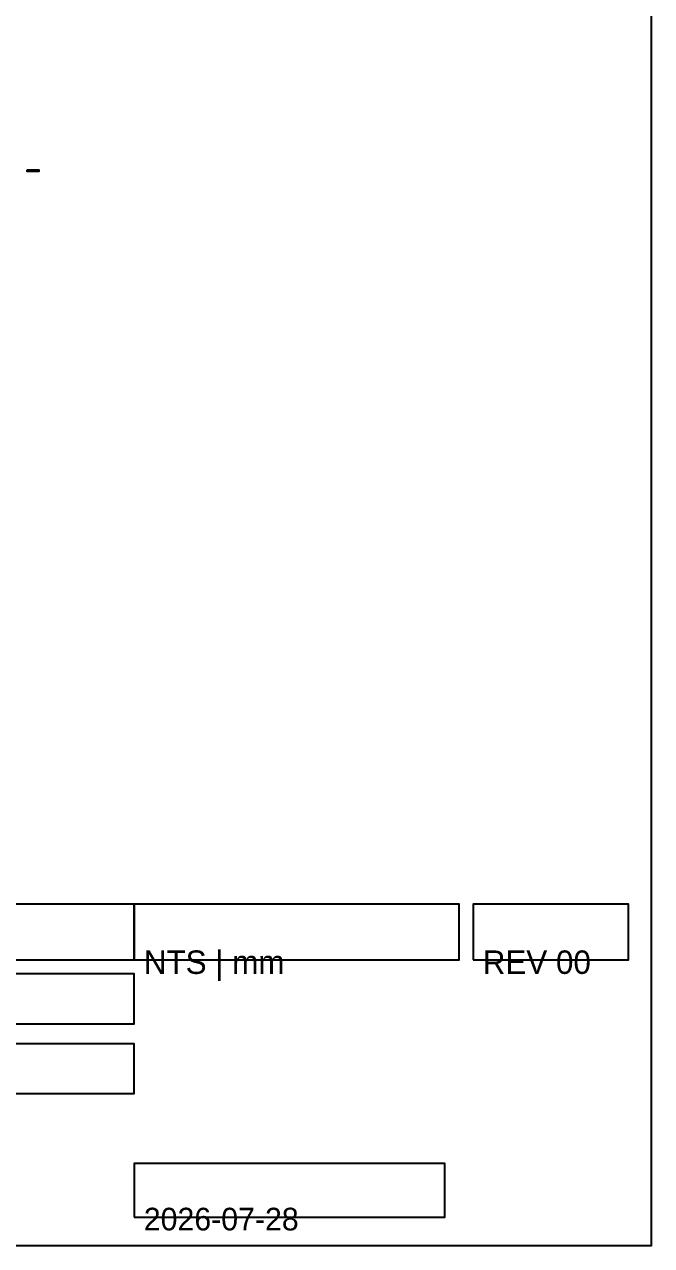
# Model space of a CAD drawing. Header units: millimetres. Extents: x 1 to 292, y 4 to 209.
# Drawn here: x 226 to 292, y 5 to 133.6 of the extents above; entities that cross this region are included whole.
import ezdxf

# ---------------------------------------------------------------- set-up
doc = ezdxf.new("R2010")
doc.units = ezdxf.units.MM
for name, color, linetype in [('BORDER', 7, 'CONTINUOUS'), ('RASTER_TRACE', 7, 'CONTINUOUS'), ('TITLE_BLOCK', 7, 'CONTINUOUS')]:
    doc.layers.add(name, color=color, linetype=linetype)

msp = doc.modelspace()

# ---------------------------------------------------------------- linework, layer by layer
at = {"layer": 'BORDER'}
msp.add_lwpolyline([(5, 5), (292, 5), (292, 205), (5, 205), (5, 5)], dxfattribs=at)
at = {"layer": 'RASTER_TRACE'}
msp.add_lwpolyline([(226.316, 118.227), (226.316, 118.12), (227.595, 118.12), (227.595, 118.227)], close=True, dxfattribs=at)
at = {"layer": 'TITLE_BLOCK'}
for points in [[(178.2, 35.07), (237.6, 35.07), (237.6, 40.95), (178.2, 40.95), (178.2, 35.07)], [(237.6, 35.07), (271.755, 35.07), (271.755, 40.95), (237.6, 40.95), (237.6, 35.07)], [(273.24, 35.07), (289.575, 35.07), (289.575, 40.95), (273.24, 40.95), (273.24, 35.07)], [(178.2, 28.35), (237.6, 28.35), (237.6, 33.6), (178.2, 33.6), (178.2, 28.35)], [(178.2, 21), (237.6, 21), (237.6, 26.25), (178.2, 26.25), (178.2, 21)], [(237.6, 7.98), (270.27, 7.98), (270.27, 13.65), (237.6, 13.65), (237.6, 7.98)]]:
    msp.add_lwpolyline(points, dxfattribs=at)

# ---------------------------------------------------------------- texts
at = {"layer": 'TITLE_BLOCK', "attachment_point": 1}
for s, insert, char_height, width in [('NTS | mm', (238.6, 36.07), 2.4696, 32.155), ('REV 00', (274.24, 36.07), 2.4696, 14.335), ('2026-07-28', (238.6, 8.98), 2.3814, 30.67)]:
    msp.add_mtext(s, dxfattribs=dict(at, insert=insert, char_height=char_height, width=width))

doc.saveas('drawing.dxf')
